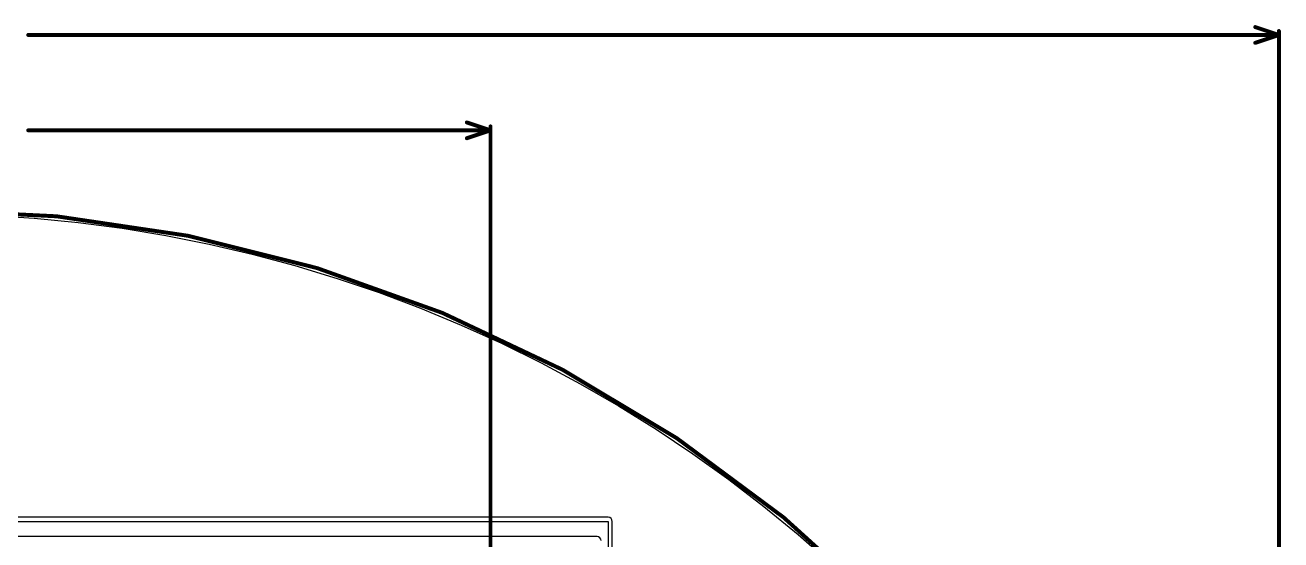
# Model space of a CAD drawing. Header units: inches. Extents: x -89 to 427, y -87 to 99.
# Drawn here: x 6.5 to 87.4, y 66 to 99.2 of the extents above; entities that cross this region are included whole.
import ezdxf

# ---------------------------------------------------------------- set-up
doc = ezdxf.new("R2010")
doc.units = ezdxf.units.IN
for name, color, linetype in [('Board_Outline', 56, 'Continuous'), ('Bottom Layer', 5, 'Continuous'), ('Dimension', 6, 'Continuous'), ('Top Layer', 1, 'Continuous')]:
    doc.layers.add(name, color=color, linetype=linetype)

msp = doc.modelspace()

# ---------------------------------------------------------------- linework, layer by layer
at = {"layer": 'Board_Outline'}
msp.add_lwpolyline([(87.312, 0, 0.254, 0.254, 1), (-87.312, 0, 0.254, 0.254, 1)], format="xyseb", close=True, dxfattribs=at)
at = {"layer": 'Bottom Layer'}
for p, q in [((4.272, 86.96), (7.115, 86.774)), ((7.115, 86.774), (9.95, 86.495)), ((9.95, 86.495), (12.775, 86.123)), ((12.775, 86.123), (15.586, 85.659)), ((15.586, 85.659), (18.38, 85.103)), ((18.38, 85.103), (21.155, 84.456)), ((21.155, 84.456), (23.907, 83.719)), ((23.907, 83.719), (26.634, 82.892)), ((26.634, 82.892), (29.331, 81.976)), ((29.331, 81.976), (31.998, 80.972)), ((31.998, 80.972), (34.63, 79.882)), ((34.63, 79.882), (37.225, 78.706)), ((37.225, 78.706), (39.78, 77.446)), ((39.78, 77.446), (42.293, 76.103)), ((42.293, 76.103), (44.76, 74.678)), ((44.76, 74.678), (47.18, 73.174)), ((47.18, 73.174), (49.549, 71.591)), ((49.549, 71.591), (51.865, 69.931)), ((51.865, 69.931), (54.125, 68.197)), ((54.125, 68.197), (56.327, 66.39)), ((44.094, 67.493), (-41.377, 67.493)), ((-41.377, 67.234), (44.094, 67.234)), ((44.194, 67.473), (44.094, 67.493)), ((44.094, 67.234), (44.094, 48.717)), ((44.278, 67.417), (44.194, 67.473)), ((44.334, 67.333), (44.278, 67.417)), ((44.353, 67.234), (44.334, 67.333)), ((44.353, 48.717), (44.353, 67.234)), ((56.327, 66.39), (58.469, 64.511))]:
    msp.add_line(p, q, dxfattribs=at)
at = {"layer": 'Dimension'}
for points in [[(85.725, 99.085, 0.127, 0.127, 1), (85.852, 99.085, 0.127, 0.127, 1)], [(87.249, 98.831, 0.127, 0.127, 1), (87.376, 98.831, 0.127, 0.127, 1)], [(6.665, 98.577, 0.127, 0.127, 1), (6.792, 98.577, 0.127, 0.127, 1)], [(85.725, 98.069, 0.127, 0.127, 1), (85.852, 98.069, 0.127, 0.127, 1)], [(87.249, 98.577, 0.127, 0.127, 1), (87.376, 98.577, 0.127, 0.127, 1)], [(87.249, 98.577, 0.127, 0.127, 1), (87.376, 98.577, 0.127, 0.127, 1)], [(87.249, 98.577, 0.127, 0.127, 1), (87.376, 98.577, 0.127, 0.127, 1)], [(34.925, 92.939, 0.127, 0.127, 1), (35.052, 92.939, 0.127, 0.127, 1)], [(6.665, 92.431, 0.127, 0.127, 1), (6.792, 92.431, 0.127, 0.127, 1)], [(36.449, 92.685, 0.127, 0.127, 1), (36.576, 92.685, 0.127, 0.127, 1)], [(36.449, 92.431, 0.127, 0.127, 1), (36.576, 92.431, 0.127, 0.127, 1)], [(36.449, 92.431, 0.127, 0.127, 1), (36.576, 92.431, 0.127, 0.127, 1)], [(36.449, 92.431, 0.127, 0.127, 1), (36.576, 92.431, 0.127, 0.127, 1)], [(34.925, 91.923, 0.127, 0.127, 1), (35.052, 91.923, 0.127, 0.127, 1)]]:
    msp.add_lwpolyline(points, format="xyseb", close=True, dxfattribs=at)
for points in [[(85.788, 99.085, 0.254, 0.254, 0), (87.312, 98.577, 0.254, 0.254, 0)], [(87.312, 0.381, 0.254, 0.254, 0), (87.312, 98.831, 0.254, 0.254, 0)], [(6.729, 98.577, 0.254, 0.254, 0), (87.312, 98.577, 0.254, 0.254, 0)], [(85.788, 98.069, 0.254, 0.254, 0), (87.312, 98.577, 0.254, 0.254, 0)], [(34.988, 92.939, 0.254, 0.254, 0), (36.513, 92.431, 0.254, 0.254, 0)], [(6.729, 92.431, 0.254, 0.254, 0), (36.513, 92.431, 0.254, 0.254, 0)], [(34.988, 91.923, 0.254, 0.254, 0), (36.513, 92.431, 0.254, 0.254, 0)], [(36.513, 0.381, 0.254, 0.254, 0), (36.513, 92.685, 0.254, 0.254, 0)]]:
    msp.add_lwpolyline(points, format="xyseb", dxfattribs=at)
at = {"layer": 'Top Layer'}
for p, q in [((4.272, 86.96), (7.115, 86.774)), ((7.115, 86.774), (9.95, 86.495)), ((9.95, 86.495), (12.775, 86.123)), ((12.775, 86.123), (15.586, 85.659)), ((15.586, 85.659), (18.38, 85.103)), ((18.38, 85.103), (21.155, 84.456)), ((21.155, 84.456), (23.907, 83.719)), ((23.907, 83.719), (26.634, 82.892)), ((26.634, 82.892), (29.331, 81.976)), ((29.331, 81.976), (31.998, 80.972)), ((31.998, 80.972), (34.63, 79.882)), ((34.63, 79.882), (37.225, 78.706)), ((37.225, 78.706), (39.78, 77.446)), ((39.78, 77.446), (42.293, 76.103)), ((42.293, 76.103), (44.76, 74.678)), ((44.76, 74.678), (47.18, 73.174)), ((47.18, 73.174), (49.549, 71.591)), ((49.549, 71.591), (51.865, 69.931)), ((51.865, 69.931), (54.125, 68.197)), ((54.125, 68.197), (56.327, 66.39)), ((56.327, 66.39), (58.469, 64.511)), ((43.383, 66.248), (-41.275, 66.248)), ((43.482, 66.228), (43.383, 66.248)), ((43.566, 66.172), (43.482, 66.228)), ((43.622, 66.088), (43.566, 66.172)), ((43.642, 65.989), (43.622, 66.088))]:
    msp.add_line(p, q, dxfattribs=at)

doc.saveas('drawing.dxf')
